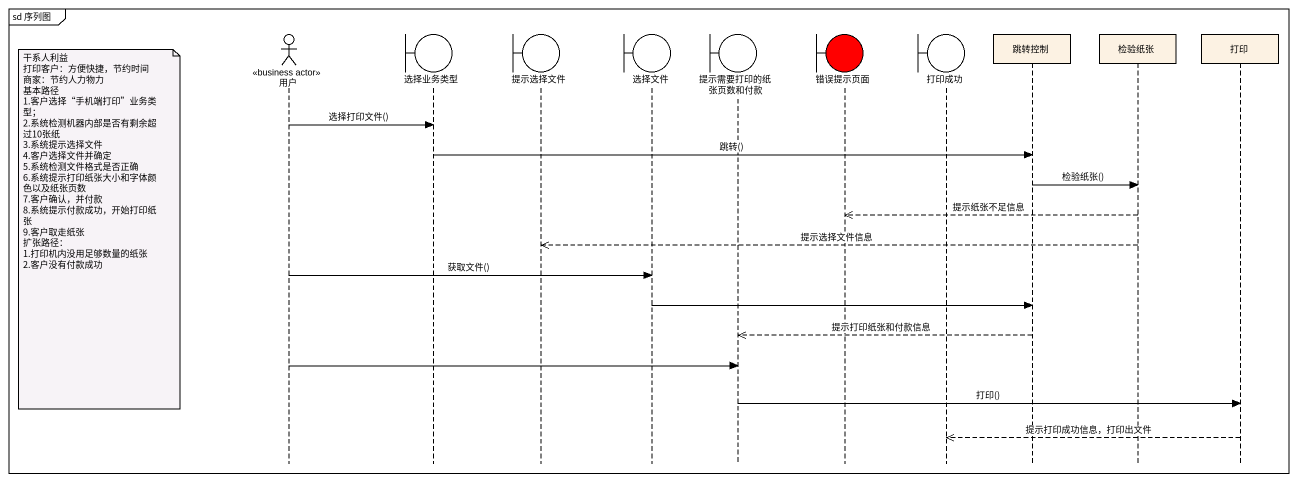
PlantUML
@startuml
mainframe sd 序列图
hide footbox
actor 用户 <<business actor>>
boundary 选择业务类型
boundary 提示选择文件
boundary 选择文件
boundary 提示需要打印的纸张页数和付款
boundary 错误提示页面 #FF0000
boundary 打印成功
participant 跳转控制
participant 检验纸张
participant 打印

用户 -> 选择业务类型 : 选择打印文件()
选择业务类型 -> 跳转控制 : 跳转()
跳转控制 -> 检验纸张 : 检验纸张()
检验纸张 -->> 错误提示页面 : 提示纸张不足信息
note left of 用户
  干系人利益
  打印客户：方便快捷，节约时间
  商家：节约人力物力
  基本路径
  1.客户选择“手机端打印”业务类型；
  2.系统检测机器内部是否有剩余超过10张纸
  3.系统提示选择文件
  4.客户选择文件并确定
  5.系统检测文件格式是否正确
  6.系统提示打印纸张大小和字体颜色以及纸张页数
  7.客户确认，并付款
  8.系统提示付款成功，开始打印纸张
  9.客户取走纸张
  扩张路径：
  1.打印机内没用足够数量的纸张
  2.客户没有付款成功
end note
检验纸张 -->> 提示选择文件 : 提示选择文件信息
用户 -> 选择文件 : 获取文件()
选择文件 -> 跳转控制
跳转控制 -->> 提示需要打印的纸张页数和付款 : 提示打印纸张和付款信息
用户 -> 提示需要打印的纸张页数和付款
提示需要打印的纸张页数和付款 -> 打印 : 打印()
打印 -->> 打印成功 : 提示打印成功信息，打印出文件
@enduml
